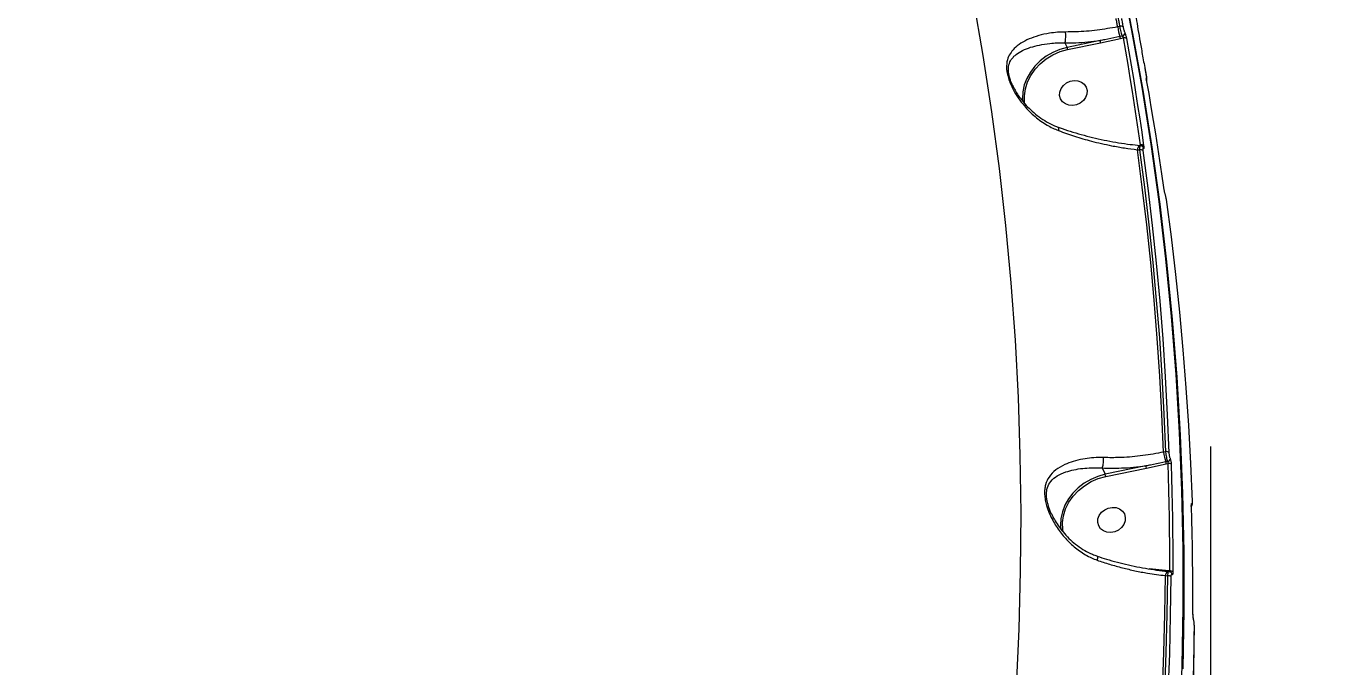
# Model space of a CAD drawing. Header units: millimetres. Extents: x -4335 to 4318, y -3792 to 3101.
# Drawn here: x 2334.4 to 2750.4, y 531 to 735 of the extents above; entities that cross this region are included whole.
import ezdxf

# ---------------------------------------------------------------- set-up
doc = ezdxf.new("R2010")
doc.units = ezdxf.units.MM
for name, color, linetype in [('DIKOM_ЗОНА', 80, 'Continuous'), ('DIKOM_ОБЪЕКТ', 7, 'Continuous'), ('DIKOM_РАЗМЕР_ОБЪЕКТА', 7, 'Continuous')]:
    doc.layers.add(name, color=color, linetype=linetype)
doc.styles.add('style1', font='arial.ttf', dxfattribs={"width": 0.8})
doc.dimstyles.new('1-50', dxfattribs={"dimtxt": 300, "dimasz": 200, "dimexe": 100, "dimexo": 0, "dimgap": 100, "dimtad": 1, "dimtxsty": 'style1', "dimcen": 200, "dimclrd": 7, "dimclre": 7, "dimclrt": 7, "dimadec": 1, "dimazin": 2, "dimtfac": 1, "dimtmove": 0, "dimatfit": 2, "dimfxl": 0, "dimlwd": 25, "dimlwe": 18, "dimarcsym": 0})

# ---------------------------------------------------------------- blocks, each defined once
blk = doc.blocks.new('*D2')
at = {"layer": 'Defpoints', "color": 0, "transparency": 16777216}
for p in [(2711.72, 601.17), (-2007.01, 181.47), (-2007.01, -2298.93)]:
    blk.add_point(p, dxfattribs=at)
at = {"layer": 'DIKOM_РАЗМЕР_ОБЪЕКТА', "color": 7, "lineweight": 18, "transparency": 16777216}
for p, q in [((2711.72, 601.17), (2711.72, -2398.93)), ((-2007.01, 181.47), (-2007.01, -2398.93))]:
    blk.add_line(p, q, dxfattribs=at)
at = {"layer": 'DIKOM_РАЗМЕР_ОБЪЕКТА', "color": 7, "lineweight": 25, "transparency": 16777216}
blk.add_line((2511.72, -2298.93), (-1807.01, -2298.93), dxfattribs=at)
at = {"layer": 'DIKOM_РАЗМЕР_ОБЪЕКТА', "color": 7, "transparency": 16777216}
for points in [[(-1807.01, -2265.6), (-1807.01, -2332.27), (-2007.01, -2298.93)], [(2511.72, -2265.6), (2511.72, -2332.27), (2711.72, -2298.93)]]:
    blk.add_solid(points, dxfattribs=at)
at = {"layer": 'DIKOM_РАЗМЕР_ОБЪЕКТА', "color": 7, "transparency": 16777216, "insert": (-22.56, -2045.76), "char_height": 300, "attachment_point": 5, "style": 'style1'}
blk.add_mtext('4750', dxfattribs=at)

msp = doc.modelspace()

# ---------------------------------------------------------------- linework, layer by layer
at = {"layer": 'DIKOM_ЗОНА', "color": 3, "lineweight": 15}
msp.add_lwpolyline([(1629.814, 3100.338, -0.4205658), (4317.777, 469.92), (4317.777, -16.224, -0.4142136), (1317.777, -3016.224), (-2004.986, -3016.224, -0.4142136), (-3504.986, -1516.224), (-3504.986, 1600.338, -0.4142136), (-2004.986, 3100.338), (1629.814, 3100.338)], format="xyb", dxfattribs=at)
at = {"layer": 'DIKOM_ОБЪЕКТ', "color": 7, "linetype": 'Continuous', "lineweight": 15}
for p, q in [((2682.798, 734.863), (2682.157, 734.731)), ((2665.335, 729.644), (2666.02, 728.185)), ((2676.547, 730.351), (2666.02, 728.185)), ((2666.182, 727.523), (2676.71, 729.689)), ((2676.71, 729.689), (2683.02, 731.025)), ((2683.632, 731.798), (2682.877, 731.642)), ((2683.02, 731.025), (2683.885, 731.203)), ((2690.778, 721.803), (2690.766, 721.844)), ((2690.778, 721.803), (2691.282, 719.061)), ((2691.282, 719.061), (2691.271, 719.103)), ((2688.433, 695.624), (2689.1, 695.561)), ((2689.206, 696.971), (2689.457, 696.947)), ((2697.408, 599.451), (2696.766, 599.319)), ((2691.142, 594.936), (2678.17, 592.267)), ((2691.304, 594.274), (2697.629, 595.613)), ((2698.057, 596.348), (2697.485, 596.231)), ((2697.629, 595.613), (2698.125, 595.715)), ((2677.226, 594.278), (2678.17, 592.267)), ((2678.333, 591.605), (2691.304, 594.274)), ((2705.553, 582.04), (2705.537, 582.127)), ((2705.55, 582.198), (2705.556, 582.04)), ((2698.502, 561.492), (2692.167, 562.134)), ((2697.349, 560.015), (2697.992, 559.954)), ((2698.121, 561.363), (2698.1, 561.364)), ((2698.121, 561.363), (2698.526, 561.324)), ((2698.631, 561.479), (2698.502, 561.492))]:
    msp.add_line(p, q, dxfattribs=at)
at = {"layer": 'DIKOM_ОБЪЕКТ', "color": 7, "linetype": 'Continuous', "lineweight": 15, "flags": 128}
for points in [[(2674.785, 787.129), (2679.073, 769.367), (2683.012, 751.503), (2686.598, 733.545), (2689.832, 715.497), (2692.712, 697.364), (2695.237, 679.152), (2697.407, 660.867), (2699.22, 642.514), (2700.677, 624.099), (2701.777, 605.627), (2702.519, 587.103), (2702.904, 568.535), (2702.931, 549.926), (2702.6, 531.283), (2701.911, 512.611)], [(2703.029, 530.367), (2703.36, 549.01), (2703.334, 567.619), (2702.949, 586.188), (2702.207, 604.711), (2701.107, 623.183), (2699.65, 641.599), (2697.837, 659.952), (2695.667, 678.237), (2693.142, 696.449), (2690.262, 714.581), (2687.028, 732.63), (2683.442, 750.588), (2679.503, 768.451), (2675.214, 786.214)], [(2636.085, 743.554), (2639.218, 725.658), (2641.991, 707.677), (2644.403, 689.618), (2646.453, 671.485), (2648.142, 653.285), (2649.468, 635.024), (2650.43, 616.706), (2651.03, 598.339), (2651.266, 579.928), (2651.138, 561.479), (2650.647, 542.998), (2649.792, 524.49)], [(2682.157, 734.731), (2682.096, 735.066), (2682.035, 735.401), (2681.973, 735.736), (2681.912, 736.071), (2681.85, 736.406), (2681.788, 736.74), (2681.726, 737.075), (2681.664, 737.41)], [(2682.294, 737.602), (2682.358, 737.26), (2682.421, 736.917), (2682.484, 736.575), (2682.547, 736.233), (2682.61, 735.89), (2682.673, 735.548), (2682.736, 735.205), (2682.798, 734.863)], [(2683.967, 734.665), (2683.905, 735.008), (2683.842, 735.35), (2683.779, 735.693), (2683.716, 736.036), (2683.653, 736.378), (2683.59, 736.721), (2683.526, 737.064), (2683.463, 737.406)], [(2666.02, 728.185), (2663.69, 727.533), (2661.453, 726.586), (2659.356, 725.364), (2657.446, 723.893), (2655.763, 722.205), (2654.345, 720.337), (2653.221, 718.33), (2652.417, 716.226), (2651.949, 714.072), (2651.828, 711.914), (2651.895, 710.884)], [(2683.885, 731.203), (2684.637, 726.959), (2685.369, 722.71), (2686.082, 718.457), (2686.775, 714.199), (2687.448, 709.937), (2688.102, 705.67), (2688.737, 701.399), (2689.351, 697.123)], [(2690.527, 696.892), (2689.911, 701.171), (2689.277, 705.446), (2688.622, 709.716), (2687.948, 713.982), (2687.254, 718.244), (2686.541, 722.5), (2685.808, 726.753), (2685.055, 731)], [(2652.553, 710.242), (2652.505, 710.599), (2652.44, 712.79), (2652.752, 715.002), (2653.433, 717.182), (2654.467, 719.277), (2655.829, 721.237), (2657.487, 723.014), (2659.399, 724.565), (2661.521, 725.853), (2663.8, 726.847), (2666.182, 727.523)], [(2690.766, 721.844), (2690.83, 721.502), (2690.893, 721.159), (2690.956, 720.816), (2691.019, 720.474), (2691.082, 720.131), (2691.145, 719.788), (2691.208, 719.446), (2691.271, 719.103)], [(2668.272, 717.667), (2669.499, 717.575), (2670.609, 717.167), (2671.512, 716.475), (2672.134, 715.557), (2672.425, 714.485), (2672.361, 713.348), (2671.948, 712.237), (2671.219, 711.242), (2670.233, 710.444), (2669.07, 709.907), (2667.824, 709.675), (2666.597, 709.767), (2665.486, 710.176), (2664.584, 710.867), (2663.962, 711.786), (2663.671, 712.857), (2663.735, 713.995), (2664.148, 715.106), (2664.877, 716.101), (2665.863, 716.899), (2667.026, 717.435), (2668.272, 717.667)], [(2691.285, 717.727), (2692.037, 713.479), (2692.77, 709.227), (2693.484, 704.97), (2694.177, 700.709), (2694.851, 696.443), (2695.506, 692.172), (2696.141, 687.898), (2696.756, 683.618)], [(2696.766, 599.319), (2696.261, 611.444), (2695.602, 623.548), (2694.79, 635.628), (2693.824, 647.683), (2692.706, 659.712), (2691.434, 671.713), (2690.01, 683.684), (2688.433, 695.624)], [(2689.1, 695.561), (2690.672, 683.645), (2692.091, 671.698), (2693.359, 659.721), (2694.474, 647.717), (2695.436, 635.686), (2696.247, 623.63), (2696.904, 611.552), (2697.408, 599.451)], [(2698.589, 599.141), (2698.085, 611.252), (2697.427, 623.341), (2696.616, 635.406), (2695.652, 647.447), (2694.536, 659.461), (2693.268, 671.447), (2691.847, 683.404), (2690.274, 695.33)], [(2697.578, 679.768), (2699.15, 667.842), (2700.571, 655.885), (2701.84, 643.899), (2702.956, 631.885), (2703.919, 619.844), (2704.73, 607.778), (2705.388, 595.69), (2705.893, 583.579)], [(2698.125, 595.715), (2698.254, 591.443), (2698.365, 587.169), (2698.457, 582.893), (2698.53, 578.615), (2698.584, 574.334), (2698.619, 570.051), (2698.634, 565.766), (2698.631, 561.479)], [(2699.814, 561.136), (2699.818, 565.427), (2699.802, 569.715), (2699.767, 574.001), (2699.713, 578.286), (2699.64, 582.568), (2699.548, 586.848), (2699.437, 591.125), (2699.307, 595.4)], [(2678.17, 592.267), (2675.841, 591.616), (2673.604, 590.669), (2671.507, 589.446), (2669.597, 587.975), (2667.914, 586.288), (2666.496, 584.42), (2665.372, 582.412), (2664.568, 580.309), (2664.1, 578.155), (2663.979, 575.997), (2664.098, 574.546)], [(2664.769, 573.926), (2664.656, 574.682), (2664.591, 576.873), (2664.903, 579.085), (2665.584, 581.265), (2666.618, 583.36), (2667.98, 585.32), (2669.638, 587.097), (2671.55, 588.648), (2673.672, 589.936), (2675.951, 590.93), (2678.333, 591.605)], [(2680.422, 581.75), (2681.65, 581.658), (2682.76, 581.249), (2683.663, 580.558), (2684.285, 579.639), (2684.576, 578.568), (2684.512, 577.43), (2684.099, 576.319), (2683.37, 575.324), (2682.384, 574.526), (2681.221, 573.99), (2679.975, 573.758), (2678.748, 573.85), (2677.637, 574.258), (2676.735, 574.95), (2676.113, 575.868), (2675.822, 576.94), (2675.886, 578.077), (2676.299, 579.188), (2677.028, 580.183), (2678.014, 580.981), (2679.177, 581.518), (2680.422, 581.75)], [(2705.537, 582.127), (2705.666, 577.852), (2705.778, 573.574), (2705.869, 569.294), (2705.942, 565.012), (2705.996, 560.728), (2706.031, 556.442), (2706.047, 552.153), (2706.044, 547.863)], [(2691.845, 461.679), (2693.075, 473.996), (2694.15, 486.309), (2695.07, 498.617), (2695.836, 510.917), (2696.446, 523.209), (2696.902, 535.49), (2697.203, 547.76), (2697.349, 560.015)], [(2697.992, 559.954), (2697.845, 547.723), (2697.544, 535.478), (2697.089, 523.221), (2696.479, 510.954), (2695.715, 498.678), (2694.797, 486.395), (2693.726, 474.106), (2692.5, 461.814)], [(2693.677, 461.39), (2694.904, 473.693), (2695.976, 485.991), (2696.895, 498.285), (2697.659, 510.571), (2698.27, 522.848), (2698.725, 535.115), (2699.027, 547.37), (2699.174, 559.611)], [(2706.237, 546.162), (2706.255, 546.089), (2706.263, 545.956)], [(2706.477, 544.049), (2706.33, 531.808), (2706.029, 519.553), (2705.573, 507.286), (2704.963, 495.009), (2704.198, 482.723), (2703.28, 470.429), (2702.207, 458.131), (2700.98, 445.828)]]:
    msp.add_lwpolyline(points, dxfattribs=at)
at = {"layer": 'DIKOM_ОБЪЕКТ', "color": 7, "linetype": 'Continuous', "lineweight": 15}
for centre, radius, start, end in [((2697.138, 736.592), 15.096, 187.08174, 199.13981), ((2683.222, 733.813), 1.132, 48.80894, 111.96903), ((2683.469, 732.83), 1.045, 278.9538, 0.14647), ((2663.475, 727.209), 2.725, 6.60219, 20.96706), ((2674.011, 729.377), 2.717, 6.59846, 21.00974), ((2680.026, 730.653), 3.017, 7.0699, 19.13487), ((2684.306, 730.155), 1.129, 48.42004, 111.93526), ((2690.378, 718.24), 0.92, 343.44333, 11.00582), ((2690.103, 695.57), 1.671, 122.9736, 178.14527), ((2689.493, 694.458), 1.171, 48.16613, 109.62539), ((2689.747, 696.03), 1.162, 47.86985, 109.90167), ((2689.648, 695.914), 1.011, 23.7301, 97.07641), ((2689.543, 695.963), 0.873, 9.75386, 37.42062), ((2711.721, 601.173), 15.069, 187.06722, 199.14618), ((2697.716, 598.218), 1.271, 46.5839, 104.0141), ((2688.604, 593.962), 2.718, 6.60255, 21.00564), ((2694.643, 595.242), 3.009, 7.07449, 19.17223), ((2697.888, 597.407), 1.072, 279.08197, 352.74467), ((2698.43, 594.485), 1.267, 46.22575, 103.96625), ((2675.633, 591.293), 2.718, 6.60255, 21.00564), ((2704.757, 582.801), 0.962, 326.37785, 3.13413), ((2699.048, 559.951), 1.701, 123.88427, 177.83909), ((2698.259, 558.667), 1.314, 45.92644, 101.73351), ((2697.622, 561.687), 0.901, 336.75849, 347.49904), ((2698.902, 560.203), 1.305, 45.66458, 101.99334), ((2698.629, 560.346), 0.868, 1.85252, 39.31335)]:
    msp.add_arc(centre, radius, start, end, dxfattribs=at)
for points, knots in [([(2686.708, 747.235), (2686.705, 747.246), (2686.685, 747.314), (2686.738, 746.756), (2686.87, 745.617), (2687.106, 743.804), (2687.448, 741.403), (2687.897, 738.44), (2688.452, 734.967), (2689.121, 731.003), (2689.884, 726.647), (2690.473, 723.443), (2690.766, 721.844)], [0, 0, 0, 0, 0.0212916, 0.1297051, 0.2384643, 0.3468739, 0.4556377, 0.5647537, 0.6735216, 0.7822299, 0.8912871, 1, 1, 1, 1]), ([(2665.545, 733.099), (2664.667, 733.079), (2662.913, 733.039), (2660, 732.673), (2656.923, 731.997), (2653.857, 730.912), (2651.233, 729.554), (2649.235, 727.986), (2647.817, 726.247), (2646.916, 724.247), (2646.662, 722.094), (2646.909, 720.029), (2647.325, 718.343), (2647.974, 716.586), (2648.99, 714.456), (2650.451, 712.064), (2652.737, 709.099), (2655.762, 706.094), (2659.408, 703.418), (2662.054, 702.245), (2663.26, 701.71)], [0, 0, 0, 0, 0.0450769, 0.090184, 0.1588881, 0.2276828, 0.2984042, 0.3691128, 0.4250479, 0.4808199, 0.5408199, 0.5713837, 0.6019547, 0.6344657, 0.6670294, 0.7198476, 0.7727712, 0.8528844, 0.9329847, 1, 1, 1, 1]), ([(2665.334, 729.647), (2665.387, 729.812), (2665.493, 730.141), (2665.594, 730.889), (2665.636, 731.723), (2665.614, 732.443), (2665.572, 732.888), (2665.55, 733.06), (2665.545, 733.099)], [0, 0, 0, 0, 0.2123484, 0.4246904, 0.6370263, 0.8493693, 0.9654626, 1, 1, 1, 1]), ([(2682.157, 734.731), (2679.978, 734.343), (2675.558, 733.556), (2669.939, 733.13), (2666.624, 733.107), (2665.545, 733.099)], [0, 0, 0, 0, 0.3958658, 0.8032175, 1, 1, 1, 1]), ([(2682.798, 734.863), (2682.804, 734.825), (2682.851, 734.544), (2682.967, 733.962), (2683.174, 733.135), (2683.408, 732.36), (2683.557, 731.985), (2683.632, 731.798)], [0, 0, 0, 0, 0.0372218, 0.2781047, 0.5188609, 0.7593934, 1, 1, 1, 1]), ([(2684.514, 732.833), (2684.466, 732.945), (2684.37, 733.169), (2684.217, 733.632), (2684.08, 734.126), (2684.002, 734.474), (2683.971, 734.642), (2683.967, 734.665)], [0, 0, 0, 0, 0.2407416, 0.48137, 0.7220983, 0.9628413, 1, 1, 1, 1]), ([(2685.055, 731), (2685.051, 731.022), (2685.021, 731.191), (2684.944, 731.539), (2684.809, 732.033), (2684.658, 732.497), (2684.562, 732.721), (2684.514, 732.833)], [0, 0, 0, 0, 0.037196, 0.2778584, 0.5185823, 0.7592229, 1, 1, 1, 1]), ([(2648.645, 716.205), (2648.597, 716.302), (2648.283, 716.928), (2647.77, 718.349), (2647.427, 719.848), (2647.312, 721.578), (2647.57, 723.183), (2648.478, 724.762), (2649.864, 726.106), (2651.799, 727.267), (2654.298, 728.248), (2657.21, 729.002), (2660.104, 729.457), (2662.856, 729.648), (2664.498, 729.689), (2665.334, 729.647), (2665.334, 729.647)], [0, 0, 0, 0, 0.0090049, 0.0581466, 0.1273322, 0.1467731, 0.2354693, 0.3205339, 0.4084798, 0.5204962, 0.6347764, 0.7441904, 0.8562627, 0.9274967, 0.9999656, 1, 1, 1, 1]), ([(2665.334, 729.647), (2665.334, 729.646), (2665.334, 729.645), (2665.335, 729.644), (2665.335, 729.644)], [0, 0, 0, 0, 0.8015133, 1, 1, 1, 1]), ([(2665.335, 729.644), (2666.479, 729.654), (2668.895, 729.676), (2672.651, 729.903), (2675.245, 730.201), (2676.547, 730.351)], [0, 0, 0, 0, 0.3093471, 0.6532259, 1, 1, 1, 1]), ([(2682.877, 731.642), (2682.553, 731.576), (2680.935, 731.243), (2678.827, 730.799), (2677.037, 730.447), (2676.547, 730.351)], [0, 0, 0, 0, 0.1536699, 0.768306, 1, 1, 1, 1]), ([(2683.632, 731.798), (2683.653, 731.762), (2683.696, 731.689), (2683.765, 731.539), (2683.829, 731.378), (2683.867, 731.265), (2683.882, 731.21), (2683.885, 731.203)], [0, 0, 0, 0, 0.2402181, 0.4811316, 0.7223375, 0.9628735, 1, 1, 1, 1]), ([(2648.64, 716.202), (2648.657, 716.161), (2648.886, 715.61), (2649.504, 714.498), (2650.534, 712.833), (2651.865, 711.059), (2653.507, 709.2), (2655.461, 707.353), (2657.684, 705.623), (2660.098, 704.16), (2661.937, 703.228), (2662.986, 702.898), (2663.154, 702.846)], [0, 0, 0, 0, 0.0066843, 0.0895413, 0.1837925, 0.2924413, 0.4131327, 0.548893, 0.6909156, 0.8334398, 0.9734285, 1, 1, 1, 1]), ([(2691.281, 718.415), (2691.277, 718.423), (2691.248, 718.481), (2691.209, 718.519), (2691.193, 718.404), (2691.216, 718.139), (2691.262, 717.864), (2691.285, 717.727)], [0, 0, 0, 0, 0.0373079, 0.2782522, 0.5190492, 0.7595546, 1, 1, 1, 1]), ([(2691.228, 718.178), (2691.228, 718.178), (2691.228, 718.184), (2691.229, 718.153), (2691.237, 718.064), (2691.267, 717.847), (2691.312, 717.608), (2691.339, 717.465)], [0, 0, 0, 0, 0.0021498, 0.1330047, 0.3120064, 0.5862779, 1, 1, 1, 1]), ([(2691.271, 719.103), (2691.294, 718.966), (2691.341, 718.691), (2691.366, 718.426), (2691.351, 718.311), (2691.313, 718.349), (2691.284, 718.408), (2691.281, 718.415)], [0, 0, 0, 0, 0.2404732, 0.4810015, 0.7218834, 0.9628863, 1, 1, 1, 1]), ([(2691.281, 719.065), (2691.286, 719.035), (2691.33, 718.81), (2691.371, 718.513), (2691.391, 718.236), (2691.386, 717.983), (2691.32, 717.81), (2691.291, 717.732)], [0, 0, 0, 0, 0.0548689, 0.420203, 0.6770625, 0.8536199, 1, 1, 1, 1]), ([(2663.135, 702.791), (2663.179, 702.774), (2663.287, 702.731), (2663.333, 702.377), (2663.304, 701.984), (2663.266, 701.748), (2663.26, 701.71)], [0, 0, 0, 0, 0.2525564, 0.6152051, 0.9381865, 1, 1, 1, 1]), ([(2663.159, 702.831), (2663.6, 702.668), (2665.144, 702.096), (2667.913, 701.216), (2671.446, 700.196), (2675.073, 699.29), (2678.758, 698.497), (2682.47, 697.833), (2685.968, 697.318), (2688.19, 697.094), (2689.197, 696.992)], [0, 0, 0, 0, 0.053982, 0.188953, 0.3254002, 0.4632677, 0.6024063, 0.7425641, 0.8833841, 1, 1, 1, 1]), ([(2663.26, 701.71), (2664.962, 701.098), (2668.395, 699.864), (2674.104, 698.235), (2679.459, 697.012), (2684.36, 696.138), (2687.071, 695.796), (2688.433, 695.624)], [0, 0, 0, 0, 0.2106443, 0.4247467, 0.6762072, 0.8373979, 1, 1, 1, 1]), ([(2689.455, 696.926), (2689.443, 696.934), (2689.364, 696.987), (2689.247, 696.783), (2689.127, 696.32), (2689.109, 695.813), (2689.1, 695.561)], [0, 0, 0, 0, 0.0555683, 0.3662461, 0.6849008, 1, 1, 1, 1]), ([(2689.457, 696.939), (2689.547, 696.926), (2689.735, 696.9), (2689.977, 696.759), (2690.146, 696.613), (2690.211, 696.52), (2690.232, 696.49)], [0, 0, 0, 0, 0.2715068, 0.5702635, 0.8606114, 1, 1, 1, 1]), ([(2690.274, 695.33), (2690.256, 695.483), (2690.221, 695.789), (2690.234, 696.083), (2690.293, 696.217), (2690.367, 696.146), (2690.403, 696.111)], [0, 0, 0, 0, 0.2566257, 0.5136614, 0.7612068, 1, 1, 1, 1]), ([(2690.403, 696.111), (2690.437, 696.077), (2690.506, 696.011), (2690.562, 696.102), (2690.57, 696.252), (2690.574, 696.321)], [0, 0, 0, 0, 0.3509623, 0.7013951, 1, 1, 1, 1]), ([(2690.574, 696.321), (2690.574, 696.366), (2690.572, 696.521), (2690.546, 696.738), (2690.527, 696.892)], [0, 0, 0, 0, 0.287942, 1, 1, 1, 1]), ([(2696.756, 683.618), (2696.766, 683.552), (2696.799, 683.323), (2696.847, 683.066), (2696.88, 682.883)], [0, 0, 0, 0, 0.2879206, 1, 1, 1, 1]), ([(2696.88, 682.883), (2696.908, 682.748), (2696.967, 682.454), (2697.07, 682.023), (2697.136, 681.803), (2697.17, 681.693)], [0, 0, 0, 0, 0.2986459, 0.6490466, 1, 1, 1, 1]), ([(2697.17, 681.693), (2697.203, 681.583), (2697.269, 681.362), (2697.376, 680.904), (2697.477, 680.406), (2697.542, 680.019), (2697.571, 679.816), (2697.578, 679.768)], [0, 0, 0, 0, 0.2249497, 0.4495691, 0.6803264, 0.9238023, 1, 1, 1, 1]), ([(2696.766, 599.319), (2694.579, 598.913), (2690.142, 598.088), (2683.95, 597.595), (2679.778, 597.54), (2677.89, 597.596), (2677.607, 597.604)], [0, 0, 0, 0, 0.3435023, 0.6969397, 0.9545377, 1, 1, 1, 1]), ([(2697.408, 599.451), (2697.412, 599.408), (2697.434, 599.117), (2697.506, 598.523), (2697.659, 597.69), (2697.85, 596.911), (2697.988, 596.536), (2698.057, 596.348)], [0, 0, 0, 0, 0.0422555, 0.2819741, 0.5212762, 0.760633, 1, 1, 1, 1]), ([(2698.951, 597.271), (2698.909, 597.384), (2698.824, 597.609), (2698.713, 598.078), (2698.631, 598.58), (2698.597, 598.94), (2698.591, 599.115), (2698.589, 599.141)], [0, 0, 0, 0, 0.2393561, 0.4786572, 0.7178992, 0.9577071, 1, 1, 1, 1]), ([(2677.607, 597.604), (2677.347, 597.609), (2676.067, 597.636), (2673.834, 597.532), (2670.859, 597.133), (2667.967, 596.44), (2665.034, 595.332), (2662.361, 593.791), (2660.298, 591.694), (2659.239, 589.472), (2658.889, 587.489), (2658.853, 585.844), (2659.068, 584.085), (2659.542, 582.087), (2660.33, 579.899), (2661.699, 577.061), (2663.73, 573.906), (2666.594, 570.609), (2669.952, 567.77), (2673.049, 565.919), (2675.013, 565.161), (2675.605, 564.932)], [0, 0, 0, 0, 0.0134551, 0.0663233, 0.1192305, 0.1832751, 0.2473518, 0.3264801, 0.4053659, 0.4678603, 0.4990974, 0.5303035, 0.5614422, 0.5926226, 0.6345131, 0.6764887, 0.7480864, 0.819759, 0.8939583, 0.9680637, 1, 1, 1, 1]), ([(2677.226, 594.278), (2679.25, 594.248), (2682.542, 594.199), (2687.225, 594.486), (2689.832, 594.786), (2691.142, 594.936)], [0, 0, 0, 0, 0.4427002, 0.7201793, 1, 1, 1, 1]), ([(2677.227, 594.282), (2677.297, 594.446), (2677.438, 594.775), (2677.584, 595.522), (2677.661, 596.355), (2677.657, 597.026), (2677.626, 597.429), (2677.611, 597.563), (2677.607, 597.604)], [0, 0, 0, 0, 0.2204804, 0.4409643, 0.6614545, 0.8819424, 0.9635563, 1, 1, 1, 1]), ([(2697.485, 596.231), (2697.162, 596.164), (2695.544, 595.831), (2693.431, 595.386), (2691.637, 595.033), (2691.142, 594.936)], [0, 0, 0, 0, 0.1532931, 0.7665694, 1, 1, 1, 1]), ([(2698.057, 596.348), (2698.072, 596.311), (2698.104, 596.237), (2698.132, 596.078), (2698.141, 595.907), (2698.135, 595.785), (2698.126, 595.724), (2698.125, 595.715)], [0, 0, 0, 0, 0.236887, 0.4742745, 0.7137574, 0.9565933, 1, 1, 1, 1]), ([(2699.307, 595.4), (2699.306, 595.427), (2699.3, 595.603), (2699.268, 595.962), (2699.187, 596.465), (2699.078, 596.934), (2698.993, 597.159), (2698.951, 597.271)], [0, 0, 0, 0, 0.0426105, 0.2824504, 0.5216084, 0.7607368, 1, 1, 1, 1]), ([(2661.136, 579.581), (2661.058, 579.732), (2660.624, 580.578), (2660.116, 582.002), (2659.639, 583.806), (2659.392, 585.676), (2659.502, 587.087), (2659.931, 588.687), (2660.858, 590.311), (2662.837, 591.889), (2665.364, 593.005), (2668.147, 593.75), (2670.869, 594.176), (2673.671, 594.373), (2675.778, 594.365), (2676.98, 594.297), (2677.226, 594.282), (2677.227, 594.282)], [0, 0, 0, 0, 0.014077, 0.078752, 0.1235157, 0.1700014, 0.2427368, 0.2606312, 0.3545375, 0.4764714, 0.6031538, 0.7052334, 0.8090485, 0.8931254, 0.9787101, 0.9999449, 1, 1, 1, 1]), ([(2677.227, 594.282), (2677.226, 594.281), (2677.226, 594.28), (2677.226, 594.279), (2677.226, 594.278)], [0, 0, 0, 0, 0.7057057, 1, 1, 1, 1]), ([(2705.717, 582.854), (2705.713, 582.862), (2705.68, 582.919), (2705.623, 582.952), (2705.565, 582.829), (2705.531, 582.551), (2705.535, 582.268), (2705.537, 582.127)], [0, 0, 0, 0, 0.0385921, 0.2780894, 0.5183416, 0.7592467, 1, 1, 1, 1]), ([(2705.907, 583.509), (2705.908, 583.476), (2705.92, 583.216), (2705.909, 582.879), (2705.853, 582.525), (2705.746, 582.219), (2705.607, 582.055), (2705.539, 581.975)], [0, 0, 0, 0, 0.0522372, 0.4205824, 0.6614443, 0.8344415, 1, 1, 1, 1]), ([(2705.563, 582.482), (2705.562, 582.477), (2705.56, 582.467), (2705.552, 582.373), (2705.55, 582.282), (2705.55, 582.199), (2705.55, 582.198)], [0, 0, 0, 0, 0.2313274, 0.5433859, 0.9943716, 1, 1, 1, 1]), ([(2705.893, 583.579), (2705.895, 583.438), (2705.9, 583.155), (2705.868, 582.878), (2705.811, 582.755), (2705.755, 582.788), (2705.722, 582.846), (2705.717, 582.854)], [0, 0, 0, 0, 0.2406644, 0.4814483, 0.7216336, 0.9612066, 1, 1, 1, 1]), ([(2661.136, 579.58), (2661.178, 579.481), (2661.494, 578.74), (2662.283, 577.361), (2663.573, 575.374), (2665.194, 573.34), (2667.13, 571.347), (2669.287, 569.526), (2671.634, 567.995), (2673.754, 566.893), (2675.119, 566.44), (2675.624, 566.272)], [0, 0, 0, 0, 0.015812, 0.117973, 0.2313201, 0.3639923, 0.5019154, 0.6444041, 0.7846876, 0.9203604, 1, 1, 1, 1]), ([(2675.583, 566.163), (2675.617, 566.149), (2675.703, 566.114), (2675.728, 565.758), (2675.682, 565.341), (2675.628, 565.046), (2675.613, 564.971), (2675.605, 564.932)], [0, 0, 0, 0, 0.2198206, 0.5564621, 0.8931361, 0.9433769, 1, 1, 1, 1]), ([(2675.592, 566.205), (2676.589, 565.878), (2678.708, 565.183), (2682.057, 564.25), (2685.593, 563.386), (2689.181, 562.641), (2692.78, 562.03), (2695.77, 561.612), (2697.523, 561.452), (2698.105, 561.399)], [0, 0, 0, 0, 0.1372707, 0.2917326, 0.4476793, 0.6048424, 0.7628688, 0.9213144, 1, 1, 1, 1]), ([(2675.605, 564.932), (2676.924, 564.491), (2679.575, 563.604), (2683.624, 562.489), (2687.67, 561.543), (2692.258, 560.654), (2695.462, 560.252), (2697.349, 560.015)], [0, 0, 0, 0, 0.187288, 0.3765479, 0.5570045, 0.7391934, 1, 1, 1, 1]), ([(2698.524, 561.295), (2698.504, 561.306), (2698.412, 561.354), (2698.257, 561.143), (2698.086, 560.685), (2698.024, 560.197), (2697.992, 559.954)], [0, 0, 0, 0, 0.0850333, 0.3884707, 0.694962, 1, 1, 1, 1]), ([(2698.527, 561.313), (2698.628, 561.298), (2698.842, 561.268), (2699.111, 561.102), (2699.238, 560.96), (2699.298, 560.893)], [0, 0, 0, 0, 0.3232051, 0.6815072, 1, 1, 1, 1]), ([(2698.631, 561.479), (2698.654, 561.427), (2698.689, 561.345), (2698.705, 561.293), (2698.711, 561.274)], [0, 0, 0, 0, 0.6368879, 1, 1, 1, 1]), ([(2699.174, 559.611), (2699.179, 559.758), (2699.189, 560.051), (2699.259, 560.34), (2699.358, 560.469), (2699.446, 560.434), (2699.492, 560.379), (2699.497, 560.374)], [0, 0, 0, 0, 0.2457939, 0.491789, 0.7343249, 0.9715436, 1, 1, 1, 1]), ([(2699.497, 560.374), (2699.502, 560.368), (2699.549, 560.313), (2699.634, 560.279), (2699.733, 560.407), (2699.8, 560.696), (2699.81, 560.99), (2699.814, 561.136)], [0, 0, 0, 0, 0.0278798, 0.2650194, 0.5077077, 0.7539728, 1, 1, 1, 1]), ([(2706.044, 547.863), (2706.044, 547.828), (2706.044, 547.64), (2706.06, 547.266), (2706.108, 546.761), (2706.178, 546.293), (2706.235, 546.068), (2706.263, 545.956)], [0, 0, 0, 0, 0.0557596, 0.2967948, 0.5326472, 0.7662289, 1, 1, 1, 1]), ([(2706.062, 547.741), (2706.062, 547.689), (2706.061, 547.512), (2706.083, 547.141), (2706.129, 546.711), (2706.182, 546.386), (2706.224, 546.207), (2706.236, 546.17), (2706.238, 546.163)], [0, 0, 0, 0, 0.1010003, 0.339322, 0.5907058, 0.7988657, 0.9618569, 1, 1, 1, 1]), ([(2706.263, 545.956), (2706.292, 545.844), (2706.348, 545.619), (2706.417, 545.15), (2706.463, 544.645), (2706.478, 544.272), (2706.477, 544.084), (2706.477, 544.049)], [0, 0, 0, 0, 0.2340814, 0.4679541, 0.7039623, 0.9448597, 1, 1, 1, 1]), ([(2706.493, 543.967), (2706.467, 540.931), (2706.392, 532.129), (2706.031, 517.54), (2705.311, 500.196), (2704.279, 482.832), (2702.961, 465.759), (2701.799, 453.388), (2701.108, 446.812), (2700.995, 445.727)], [0, 0, 0, 0, 0.0930116, 0.269655, 0.4462997, 0.6229454, 0.7995916, 0.9669427, 1, 1, 1, 1])]:
    msp.add_open_spline(points, degree=3, knots=knots, dxfattribs=at)

# ---------------------------------------------------------------- dimensions: what is measured, and where the dimension line sits
at = {"layer": 'DIKOM_РАЗМЕР_ОБЪЕКТА'}
dim = msp.add_linear_dim(base=(-2007.007, -2298.934), p1=(2711.721, 601.173), p2=(-2007.007, 181.474), text='4750', dimstyle='1-50', dxfattribs=at)
dim.commit()
dim.dimension.update_dxf_attribs({"geometry": '*D2', "text_midpoint": (-22.564, -2298.934), "dimtype": 160})

doc.saveas('drawing.dxf')
